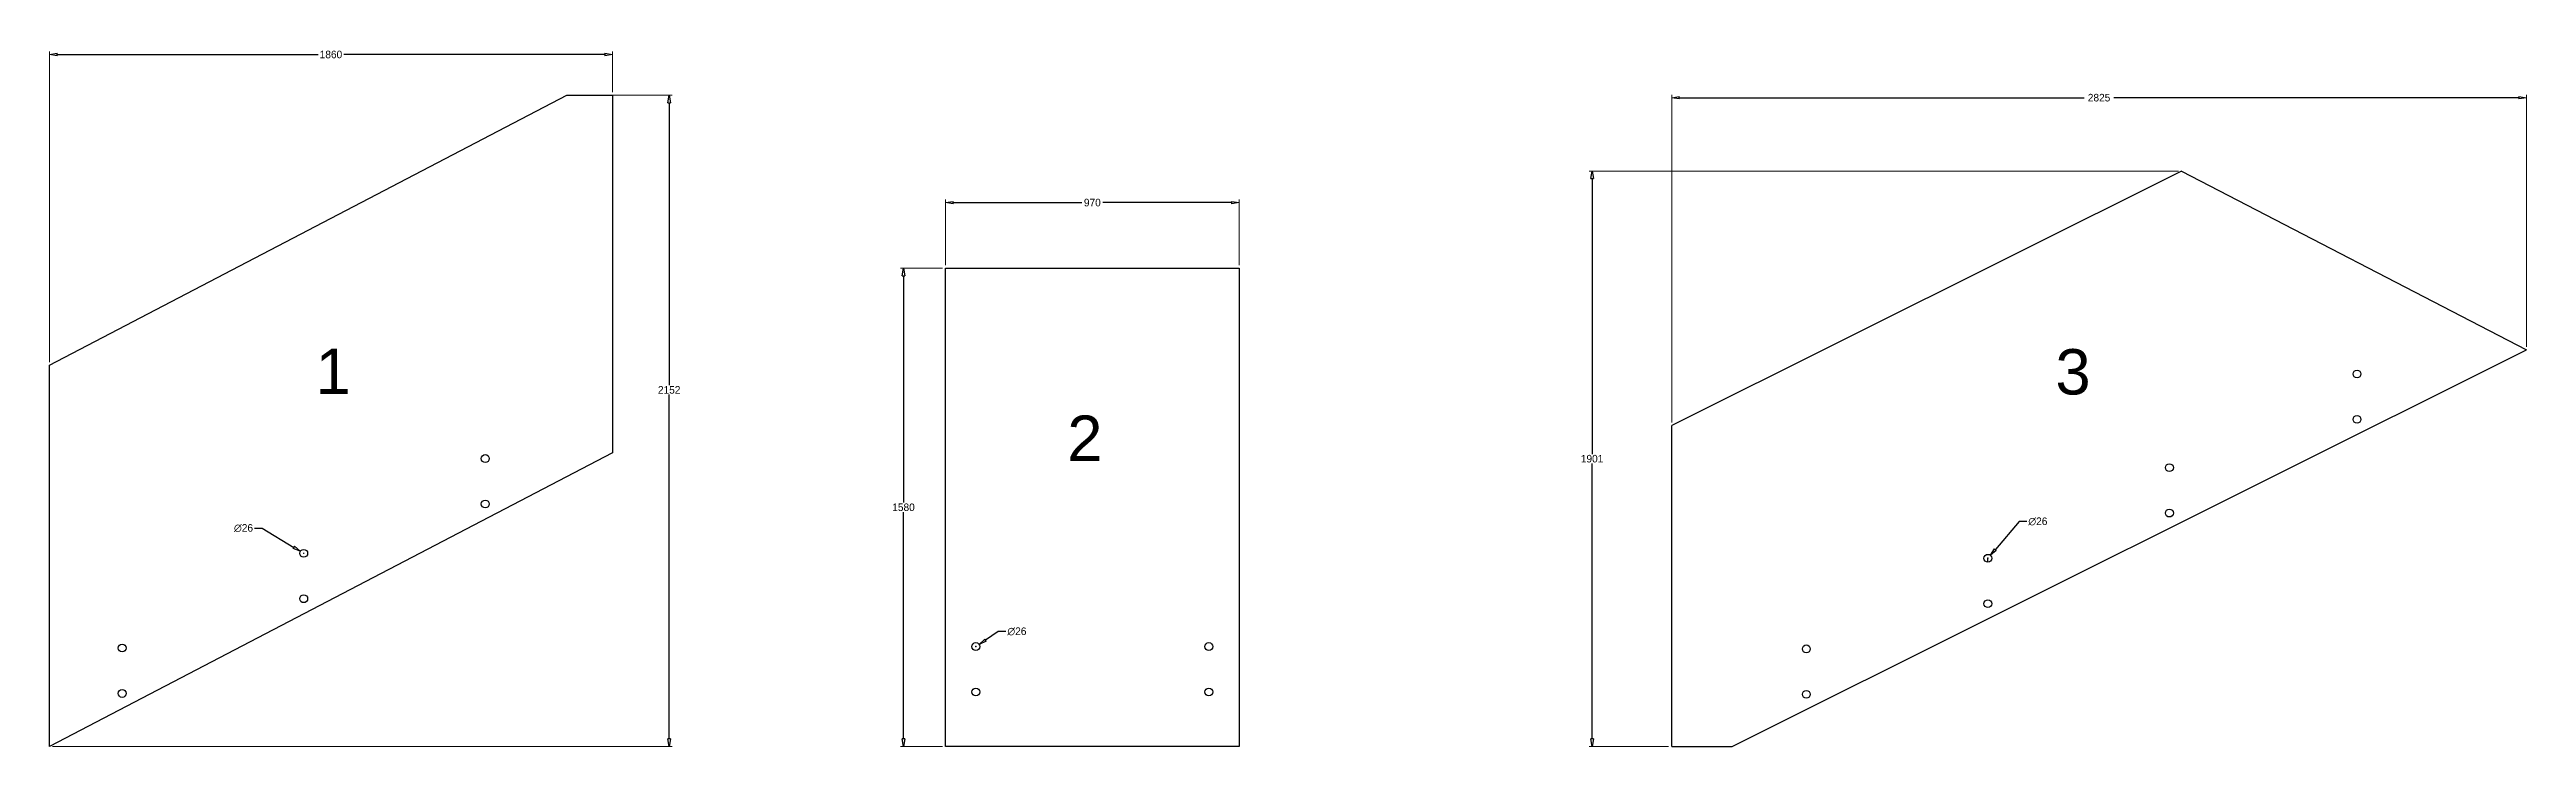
# Model space of a CAD drawing. Header units: millimetres. Extents: x 1119 to 9305, y 750 to 3052.
import ezdxf

# ---------------------------------------------------------------- set-up
doc = ezdxf.new("R2010")
doc.units = ezdxf.units.MM
doc.styles.get("Standard").update_dxf_attribs({"font": 'arial.ttf'})
doc.styles.add('ОФОРМИТЕЛЬ', font='txt', dxfattribs={"height": 25})
doc.dimstyles.new('ОФОРМИТЕЛЬ', dxfattribs={"dimtxt": 25, "dimasz": 25, "dimexe": 10, "dimexo": 10, "dimgap": 3, "dimtad": 0, "dimtih": 1, "dimtoh": 1, "dimdec": 0, "dimzin": 0, "dimdsep": 46, "dimtxsty": 'ОФОРМИТЕЛЬ', "dimblk": 'CLOSEDBLANK', "dimcen": 2, "dimclrd": 256, "dimclre": 256, "dimclrt": 256, "dimadec": 0, "dimazin": 0, "dimtfac": 1, "dimtdec": 4, "dimtofl": 0, "dimtmove": 0, "dimatfit": 3, "dimldrblk": 'CLOSEDBLANK', "dimfxl": 1, "dimtolj": 1, "dimtzin": 0, "dimlwe": 9, "dimarcsym": 0})

# ---------------------------------------------------------------- blocks, each defined once
blk = doc.blocks.new('_CLOSEDBLANK')
at = {"color": 0}
for p, q in [((-1, 0.166667), (0, 0)), ((-1, 0.166667), (-1, -0.166667)), ((0, 0), (-1, -0.166667))]:
    blk.add_line(p, q, dxfattribs=at)
blk = doc.blocks.new('*D2')
at = {"lineweight": 9, "transparency": 16777216}
for p, q in [((1118.9, 2020.1), (1118.9, 3046.1)), ((2978.9, 2911.9), (2978.9, 3046.1))]:
    blk.add_line(p, q, dxfattribs=at)
at = {"lineweight": -2, "transparency": 16777216}
for p, q in [((1143.9, 3036.1), (2006.3, 3036.1)), ((2953.9, 3036.1), (2091.4, 3036.1))]:
    blk.add_line(p, q, dxfattribs=at)
at = {"layer": 'Defpoints', "color": 0, "transparency": 16777216}
for p in [(2978.9, 3036.1), (2978.9, 2901.9), (1118.9, 2010.1)]:
    blk.add_point(p, dxfattribs=at)
at = {"lineweight": -2, "transparency": 16777216, "xscale": 25, "yscale": 25, "zscale": 25, "rotation": 180}
blk.add_blockref('_CLOSEDBLANK', (1118.9, 3036.1), dxfattribs=at)
at = {"lineweight": -2, "transparency": 16777216, "xscale": 25, "yscale": 25, "zscale": 25}
blk.add_blockref('_CLOSEDBLANK', (2978.9, 3036.1), dxfattribs=at)
at = {"transparency": 16777216, "insert": (2048.9, 3036.1), "char_height": 25, "attachment_point": 5, "style": 'ОФОРМИТЕЛЬ'}
blk.add_mtext('\\A1;1860', dxfattribs=at)
blk = doc.blocks.new('*D3')
at = {"lineweight": 9, "transparency": 16777216}
for p, q in [((2838.9, 2901.9), (3176.7, 2901.9)), ((1128.9, 750.1), (3176.7, 750.1))]:
    blk.add_line(p, q, dxfattribs=at)
at = {"lineweight": -2, "transparency": 16777216}
for p, q in [((3166.7, 2876.9), (3166.7, 1943.4)), ((3166.7, 775.1), (3166.7, 1912.4))]:
    blk.add_line(p, q, dxfattribs=at)
at = {"layer": 'Defpoints', "color": 0, "transparency": 16777216}
for p in [(2828.9, 2901.9), (1118.9, 750.1), (3166.7, 750.1)]:
    blk.add_point(p, dxfattribs=at)
at = {"lineweight": -2, "transparency": 16777216, "xscale": 25, "yscale": 25, "zscale": 25}
for p, rotation in [((3166.7, 2901.9), 90), ((3166.7, 750.1), 270)]:
    blk.add_blockref('_CLOSEDBLANK', p, dxfattribs=dict(at, rotation=rotation))
at = {"transparency": 16777216, "insert": (3166.7, 1927.9), "char_height": 25, "attachment_point": 5, "style": 'ОФОРМИТЕЛЬ'}
blk.add_mtext('\\A1;2152', dxfattribs=at)
blk = doc.blocks.new('*D4')
at = {"lineweight": 9, "transparency": 16777216}
for p, q in [((4080.3, 2340.1), (4080.3, 2556.8)), ((5050.3, 2340.1), (5050.3, 2556.8))]:
    blk.add_line(p, q, dxfattribs=at)
at = {"lineweight": -2, "transparency": 16777216}
for p, q in [((4105.3, 2546.8), (4531, 2546.8)), ((5025.3, 2546.8), (4599.5, 2546.8))]:
    blk.add_line(p, q, dxfattribs=at)
at = {"layer": 'Defpoints', "color": 0, "transparency": 16777216}
for p in [(5050.3, 2546.8), (4080.3, 2330.1), (5050.3, 2330.1)]:
    blk.add_point(p, dxfattribs=at)
at = {"lineweight": -2, "transparency": 16777216, "xscale": 25, "yscale": 25, "zscale": 25, "rotation": 180}
blk.add_blockref('_CLOSEDBLANK', (4080.3, 2546.8), dxfattribs=at)
at = {"lineweight": -2, "transparency": 16777216, "xscale": 25, "yscale": 25, "zscale": 25}
blk.add_blockref('_CLOSEDBLANK', (5050.3, 2546.8), dxfattribs=at)
at = {"transparency": 16777216, "insert": (4565.3, 2546.8), "char_height": 25, "attachment_point": 5, "style": 'ОФОРМИТЕЛЬ'}
blk.add_mtext('\\A1;970', dxfattribs=at)
blk = doc.blocks.new('*D5')
at = {"lineweight": 9, "transparency": 16777216}
for p, q in [((4070.3, 2330.1), (3931.2, 2330.1)), ((4070.3, 750.1), (3931.2, 750.1))]:
    blk.add_line(p, q, dxfattribs=at)
at = {"lineweight": -2, "transparency": 16777216}
for p, q in [((3941.2, 2305.1), (3941.2, 1555.6)), ((3941.2, 775.1), (3941.2, 1524.6))]:
    blk.add_line(p, q, dxfattribs=at)
at = {"layer": 'Defpoints', "color": 0, "transparency": 16777216}
for p in [(4080.3, 2330.1), (3941.2, 750.1), (4080.3, 750.1)]:
    blk.add_point(p, dxfattribs=at)
at = {"lineweight": -2, "transparency": 16777216, "xscale": 25, "yscale": 25, "zscale": 25}
for p, rotation in [((3941.2, 2330.1), 90), ((3941.2, 750.1), 270)]:
    blk.add_blockref('_CLOSEDBLANK', p, dxfattribs=dict(at, rotation=rotation))
at = {"transparency": 16777216, "insert": (3941.2, 1540.1), "char_height": 25, "attachment_point": 5, "style": 'ОФОРМИТЕЛЬ'}
blk.add_mtext('\\A1;1580', dxfattribs=at)
blk = doc.blocks.new('*D6')
at = {"lineweight": 9, "transparency": 16777216}
for p, q in [((6479.9, 1820.3), (6479.9, 2903.4)), ((9304.9, 2070.1), (9304.9, 2903.4))]:
    blk.add_line(p, q, dxfattribs=at)
at = {"lineweight": -2, "transparency": 16777216}
for p, q in [((6504.9, 2893.4), (7843.6, 2893.4)), ((9279.9, 2893.4), (7941.3, 2893.4))]:
    blk.add_line(p, q, dxfattribs=at)
at = {"layer": 'Defpoints', "color": 0, "transparency": 16777216}
for p in [(9304.9, 2893.4), (9304.9, 2060.1), (6479.9, 1810.3)]:
    blk.add_point(p, dxfattribs=at)
at = {"lineweight": -2, "transparency": 16777216, "xscale": 25, "yscale": 25, "zscale": 25, "rotation": 180}
blk.add_blockref('_CLOSEDBLANK', (6479.9, 2893.4), dxfattribs=at)
at = {"lineweight": -2, "transparency": 16777216, "xscale": 25, "yscale": 25, "zscale": 25}
blk.add_blockref('_CLOSEDBLANK', (9304.9, 2893.4), dxfattribs=at)
at = {"transparency": 16777216, "insert": (7892.4, 2893.4), "char_height": 25, "attachment_point": 5, "style": 'ОФОРМИТЕЛЬ'}
blk.add_mtext('\\A1;2825', dxfattribs=at)
blk = doc.blocks.new('*D7')
at = {"lineweight": 9, "transparency": 16777216}
for p, q in [((8154.9, 2651.2), (6206.9, 2651.2)), ((6469.9, 750.1), (6206.9, 750.1))]:
    blk.add_line(p, q, dxfattribs=at)
at = {"lineweight": -2, "transparency": 16777216}
for p, q in [((6216.9, 2626.2), (6216.9, 1716.2)), ((6216.9, 775.1), (6216.9, 1685.2))]:
    blk.add_line(p, q, dxfattribs=at)
at = {"layer": 'Defpoints', "color": 0, "transparency": 16777216}
for p in [(8164.9, 2651.2), (6216.9, 750.1), (6479.9, 750.1)]:
    blk.add_point(p, dxfattribs=at)
at = {"lineweight": -2, "transparency": 16777216, "xscale": 25, "yscale": 25, "zscale": 25}
for p, rotation in [((6216.9, 2651.2), 90), ((6216.9, 750.1), 270)]:
    blk.add_blockref('_CLOSEDBLANK', p, dxfattribs=dict(at, rotation=rotation))
at = {"transparency": 16777216, "insert": (6216.9, 1700.7), "char_height": 25, "attachment_point": 5, "style": 'ОФОРМИТЕЛЬ'}
blk.add_mtext('\\A1;1901', dxfattribs=at)
blk = doc.blocks.new('*D8')
at = {"lineweight": -2, "transparency": 16777216}
for p, q in [((1796.2, 1471.3), (1821.2, 1471.3)), ((1821.2, 1471.3), (1926.3, 1407.8))]:
    blk.add_line(p, q, dxfattribs=at)
at = {"lineweight": 9, "transparency": 16777216}
for p, q in [((1956.9, 1388.2), (1960.9, 1388.2)), ((1958.9, 1386.2), (1958.9, 1390.2))]:
    blk.add_line(p, q, dxfattribs=at)
at = {"layer": 'Defpoints', "color": 0, "transparency": 16777216}
for p in [(1947.7, 1394.9), (1970, 1381.5)]:
    blk.add_point(p, dxfattribs=at)
at = {"lineweight": -2, "transparency": 16777216, "xscale": 25, "yscale": 25, "zscale": 25, "rotation": 328.8672235731461}
blk.add_blockref('_CLOSEDBLANK', (1947.7, 1394.9), dxfattribs=at)
at = {"transparency": 16777216, "insert": (1759.9, 1471.3), "char_height": 25, "attachment_point": 5, "style": 'ОФОРМИТЕЛЬ'}
blk.add_mtext('\\A1;∅26', dxfattribs=at)
blk = doc.blocks.new('*D9')
at = {"lineweight": 9, "transparency": 16777216}
for p, q in [((4178.3, 1080.1), (4182.3, 1080.1)), ((4180.3, 1078.1), (4180.3, 1082.1))]:
    blk.add_line(p, q, dxfattribs=at)
at = {"lineweight": -2, "transparency": 16777216}
for p, q in [((4254.5, 1130), (4211.8, 1101.3)), ((4279.5, 1130), (4254.5, 1130))]:
    blk.add_line(p, q, dxfattribs=at)
at = {"layer": 'Defpoints', "color": 0, "transparency": 16777216}
for p in [(4169.5, 1072.9), (4191.1, 1087.4)]:
    blk.add_point(p, dxfattribs=at)
at = {"lineweight": -2, "transparency": 16777216, "xscale": 25, "yscale": 25, "zscale": 25, "rotation": 213.9096420073307}
blk.add_blockref('_CLOSEDBLANK', (4191.1, 1087.4), dxfattribs=at)
at = {"transparency": 16777216, "insert": (4315.9, 1130), "char_height": 25, "attachment_point": 5, "style": 'ОФОРМИТЕЛЬ'}
blk.add_mtext('\\A1;∅26', dxfattribs=at)
blk = doc.blocks.new('*D10')
at = {"lineweight": -2, "transparency": 16777216}
for p, q in [((7628.8, 1493.3), (7549.6, 1400.7)), ((7653.8, 1493.3), (7628.8, 1493.3))]:
    blk.add_line(p, q, dxfattribs=at)
at = {"lineweight": 9, "transparency": 16777216}
for p, q in [((7522.9, 1371.8), (7526.9, 1371.8)), ((7524.9, 1369.8), (7524.9, 1373.8))]:
    blk.add_line(p, q, dxfattribs=at)
at = {"layer": 'Defpoints', "color": 0, "transparency": 16777216}
for p in [(7516.5, 1361.9), (7533.4, 1381.7)]:
    blk.add_point(p, dxfattribs=at)
at = {"lineweight": -2, "transparency": 16777216, "xscale": 25, "yscale": 25, "zscale": 25, "rotation": 229.4720859769206}
blk.add_blockref('_CLOSEDBLANK', (7533.4, 1381.7), dxfattribs=at)
at = {"transparency": 16777216, "insert": (7690.1, 1493.3), "char_height": 25, "attachment_point": 5, "style": 'ОФОРМИТЕЛЬ'}
blk.add_mtext('\\A1;∅26', dxfattribs=at)

msp = doc.modelspace()

# ---------------------------------------------------------------- linework, layer by layer
at = {"color": 7}
for p, q in [((1118.9, 2010.1), (2828.9, 2901.9)), ((2828.9, 2901.9), (2978.9, 2901.9)), ((2978.9, 2901.9), (2978.9, 1720.1)), ((8164.9, 2651.2), (6479.9, 1810.3)), ((8164.9, 2651.2), (9304.9, 2060.1)), ((4080.3, 750.1), (4080.3, 2330.1)), ((4080.3, 2330.1), (5050.3, 2330.1)), ((5050.3, 2330.1), (5050.3, 750.1)), ((6679.9, 750.1), (9304.9, 2060.1)), ((1118.9, 750.1), (1118.9, 2010.1)), ((6479.9, 750.1), (6479.9, 1810.3)), ((2978.9, 1720.1), (1118.9, 750.1)), ((5050.3, 750.1), (4080.3, 750.1)), ((6479.9, 750.1), (6679.9, 750.1))]:
    msp.add_line(p, q, dxfattribs=at)
at = {"color": 18, "true_color": 0x000000}
msp.add_line((7524.9, 1358.8), (7524.9, 1371.8), dxfattribs=at)
at = {"color": 7}
for centre in [(8744.9, 1980.7), (8744.9, 1830.7), (2558.9, 1701.1), (8124.9, 1671.2), (2558.9, 1551.1), (8124.9, 1521.2), (1958.9, 1388.2), (7524.9, 1371.8), (1958.9, 1238.2), (7524.9, 1221.8), (1358.9, 1075.3), (4180.3, 1080.1), (4950.3, 1080.1), (6924.9, 1072.4), (1358.9, 925.3), (4180.3, 930.1), (4950.3, 930.1), (6924.9, 922.4)]:
    msp.add_circle(centre, 13, dxfattribs=at)

# ---------------------------------------------------------------- texts
at = {"char_height": 150, "attachment_point": 1}
for s, width, heights, insert in [('1', 91.022, [-150.6], (1997.9, 2064.8)), ('3', 122.469, [-153.3], (7748.1, 2062.8)), ('2', 132.396, [-150.6], (4482.3, 1843.4))]:
    msp.add_mtext_dynamic_manual_height_columns(s, width=width, gutter_width=12.5, heights=heights, dxfattribs=dict(at, insert=insert))

# ---------------------------------------------------------------- dimensions: what is measured, and where the dimension line sits
at = {"color": 0}
for base, p1, p2, picture, middle in [((2978.9, 3036.1), (1118.9, 2010.1), (2978.9, 2901.9), '*D2', (2048.9, 3036.1)), ((9304.9, 2893.4), (6479.9, 1810.3), (9304.9, 2060.1), '*D6', (7892.4, 2893.4)), ((5050.3, 2546.8), (4080.3, 2330.1), (5050.3, 2330.1), '*D4', (4565.3, 2546.8))]:
    dim = msp.add_linear_dim(base=base, p1=p1, p2=p2, dimstyle='ОФОРМИТЕЛЬ', dxfattribs=at)
    dim.commit()
    dim.dimension.update_dxf_attribs({"geometry": picture, "text_midpoint": middle})
dim = msp.add_linear_dim(base=(3166.7, 750.1), p1=(2828.9, 2901.9), p2=(1118.9, 750.1), angle=90, dimstyle='ОФОРМИТЕЛЬ', dxfattribs=at)
dim.commit()
dim.dimension.update_dxf_attribs({"geometry": '*D3', "text_midpoint": (3166.7, 1927.9), "dimtype": 160})
for base, p1, p2, picture, middle in [((6216.9, 750.1), (8164.9, 2651.2), (6479.9, 750.1), '*D7', (6216.9, 1700.7)), ((3941.2, 750.1), (4080.3, 2330.1), (4080.3, 750.1), '*D5', (3941.2, 1540.1))]:
    dim = msp.add_linear_dim(base=base, p1=p1, p2=p2, angle=90, dimstyle='ОФОРМИТЕЛЬ', dxfattribs=at)
    dim.commit()
    dim.dimension.update_dxf_attribs({"geometry": picture, "text_midpoint": middle})
for p1, p2, picture, middle in [((1970, 1381.5), (1947.7, 1394.9), '*D8', (1759.9, 1471.3)), ((7516.5, 1361.9), (7533.4, 1381.7), '*D10', (7690.1, 1493.3)), ((4169.5, 1072.9), (4191.1, 1087.4), '*D9', (4315.9, 1130))]:
    dim = msp.add_diameter_dim_2p(p1=p1, p2=p2, dimstyle='ОФОРМИТЕЛЬ', dxfattribs=at)
    dim.commit()
    dim.dimension.update_dxf_attribs({"geometry": picture, "text_midpoint": middle, "dimtype": 163})

doc.saveas('drawing.dxf')
